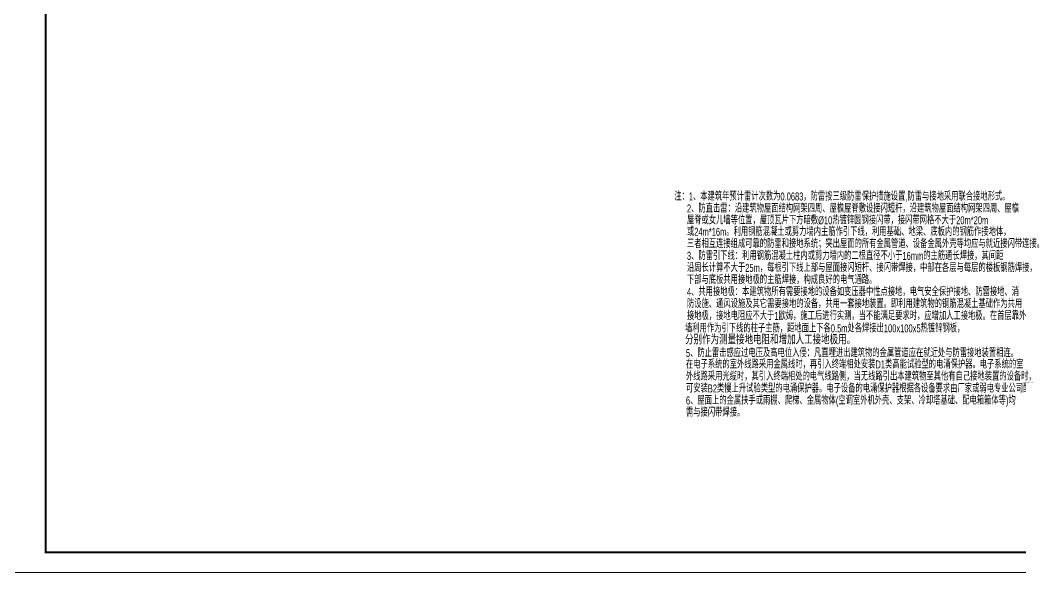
# Model space of a CAD drawing. Extents: x 2803505 to 5851001, y -1372902 to 24339.
# Drawn here: x 3715736 to 3765689, y -749129 to -721047 of the extents above; entities that cross this region are included whole.
import ezdxf
from ezdxf.xclip import XClip

# ---------------------------------------------------------------- set-up
doc = ezdxf.new("R2010")
doc.units = 0
doc.header["$LTSCALE"] = 1000
doc.header["$MEASUREMENT"] = 0
doc.header["$XCLIPFRAME"] = 2
doc.linetypes.add('DOTE', pattern=[2.42, 2, -0.2, 0.02, -0.2])
doc.layers.get('0').update_dxf_attribs({"linetype": 'CONTINUOUS'})
doc.layers.add('DIM-照明', color=7, linetype='CONTINUOUS')
doc.layers.add('DOTE', color=19, linetype='DOTE', lineweight=9)
doc.layers.add('图框', color=147, linetype='CONTINUOUS', lineweight=20)
doc.styles.add('zjdz', font='zjdz-s.shx', dxfattribs={"width": 0.7, "bigfont": 'zjdz.shx'})

# ---------------------------------------------------------------- blocks, each defined once
blk = doc.blocks.new('A$C74D73064')
at = {"layer": 'DOTE', "color": 252}
blk.add_line((196116, 54519), (-86385, 54519), dxfattribs=at)

msp = doc.modelspace()

# ---------------------------------------------------------------- linework, layer by layer
at = {"layer": '图框'}
for points in [[(3714511.1, -689253.6), (3798611.1, -689253.6), (3798611.1, -748653.6), (3714511.1, -748653.6)], [(3714511.1, -748653.6), (3798611.1, -748653.6), (3798611.1, -808053.6), (3714511.1, -808053.6)]]:
    msp.add_lwpolyline(points, close=True, dxfattribs=at)
at = {"layer": '图框', "const_width": 100}
msp.add_lwpolyline([(3797611.1, -747653.6), (3797611.1, -690253.6), (3717011.1, -690253.6), (3717011.1, -747653.6)], close=True, dxfattribs=at)

# ---------------------------------------------------------------- block references
at = {"color": 252}
ref = msp.add_blockref('A$C74D73064', (3714796.2, -781511.3), dxfattribs=at)
XClip(ref).set_block_clipping_path([(-72082.5976296387, 50822.2577331646), (-18082.6107620973, 70322.2577319878)])

# ---------------------------------------------------------------- texts
at = {"layer": 'DIM-照明', "color": 7, "linetype": 'Continuous', "style": 'zjdz', "width": 0.7}
for s, height, p in [('注：1、本建筑年预计雷计次数为0.0683，防雷按三级防雷保护措施设置,防雷与接地采用联合接地形式。', 400, (3748417.8, -730065.2)), ('2、防直击雷：沿建筑物屋面结构网架四周、屋檐屋脊敷设接闪短杆，沿建筑物屋面结构网架四周、屋檐', 400, (3749051.4, -730665.6)), ('屋脊或女儿墙等位置，屋顶瓦片下方暗敷%%C10热镀锌圆钢接闪带，接闪带网格不大于20m*20m', 400, (3749051.4, -731254.9)), ('或24m*16m。利用钢筋混凝土或剪力墙内主筋作引下线，利用基础、地梁、底板内的钢筋作接地体，', 400, (3749051.4, -731830.8)), ('三者相互连接组成可靠的防雷和接地系统；突出屋面的所有金属管道、设备金属外壳等均应与就近接闪带连接。', 400, (3749051.4, -732431.2)), ('3、防雷引下线：利用钢筋混凝土柱内或剪力墙内的二根直径不小于16mm的主筋通长焊接，其间距', 400, (3749051.4, -733031.6)), ('沿周长计算不大于25m，每根引下线上部与屋面接闪短杆、接闪带焊接，中部在各层与每层的楼板钢筋焊接，', 400, (3749051.4, -733631.9)), ('下部与底板共用接地极的主筋焊接，构成良好的电气通路。', 400, (3749051.4, -734232.3)), ('4、共用接地极：本建筑物所有需要接地的设备如变压器中性点接地，电气安全保护接地、防雷接地、消', 400, (3749051.4, -734832.6)), ('防设施、通风设施及其它需要接地的设备，共用一套接地装置。即利用建筑物的钢筋混凝土基础作为共用', 400, (3749051.4, -735433)), ('接地极，接地电阻应不大于1欧姆，施工后进行实测，当不能满足要求时，应增加人工接地极。在首层靠外', 400, (3749051.4, -736033.4)), ('墙利用作为引下线的柱子主筋，距地面上下各0.5m处各焊接出100x100x5热镀锌钢板，', 400, (3748958.1, -736653.6)), ('分别作为测量接地电阻和增加人工接地极用。', 466.667, (3748958.1, -737254)), ('5、防止雷击感应过电压及高电位入侵：凡直埋进出建筑物的金属管道应在就近处与防雷接地装置相连。', 400, (3749001.3, -737886.3)), ('在电子系统的室外线路采用金属线时，再引入终端相处安装D1类高能试验型的电涌保护器。电子系统的室', 400, (3749003, -738457.5)), ('外线路采用光缆时，其引入终端相处的电气线路侧，当无线路引出本建筑物至其他有自己接地装置的设备时，', 400, (3749003, -739057.8)), ('可安装B2类慢上升试验类型的电涌保护器。电子设备的电涌保护器根据各设备要求由厂家或弱电专业公司配置。', 400, (3749003, -739658.2)), ('6、屋面上的金属扶手或雨棚、爬梯、金属物体(空调室外机外壳、支架、冷却塔基础、配电箱箱体等)均', 400, (3749003, -740258.6)), ('需与接闪带焊接。', 400, (3749003, -740858.9))]:
    msp.add_text(s, height=height, dxfattribs=at).set_placement(p)

doc.saveas('drawing.dxf')
